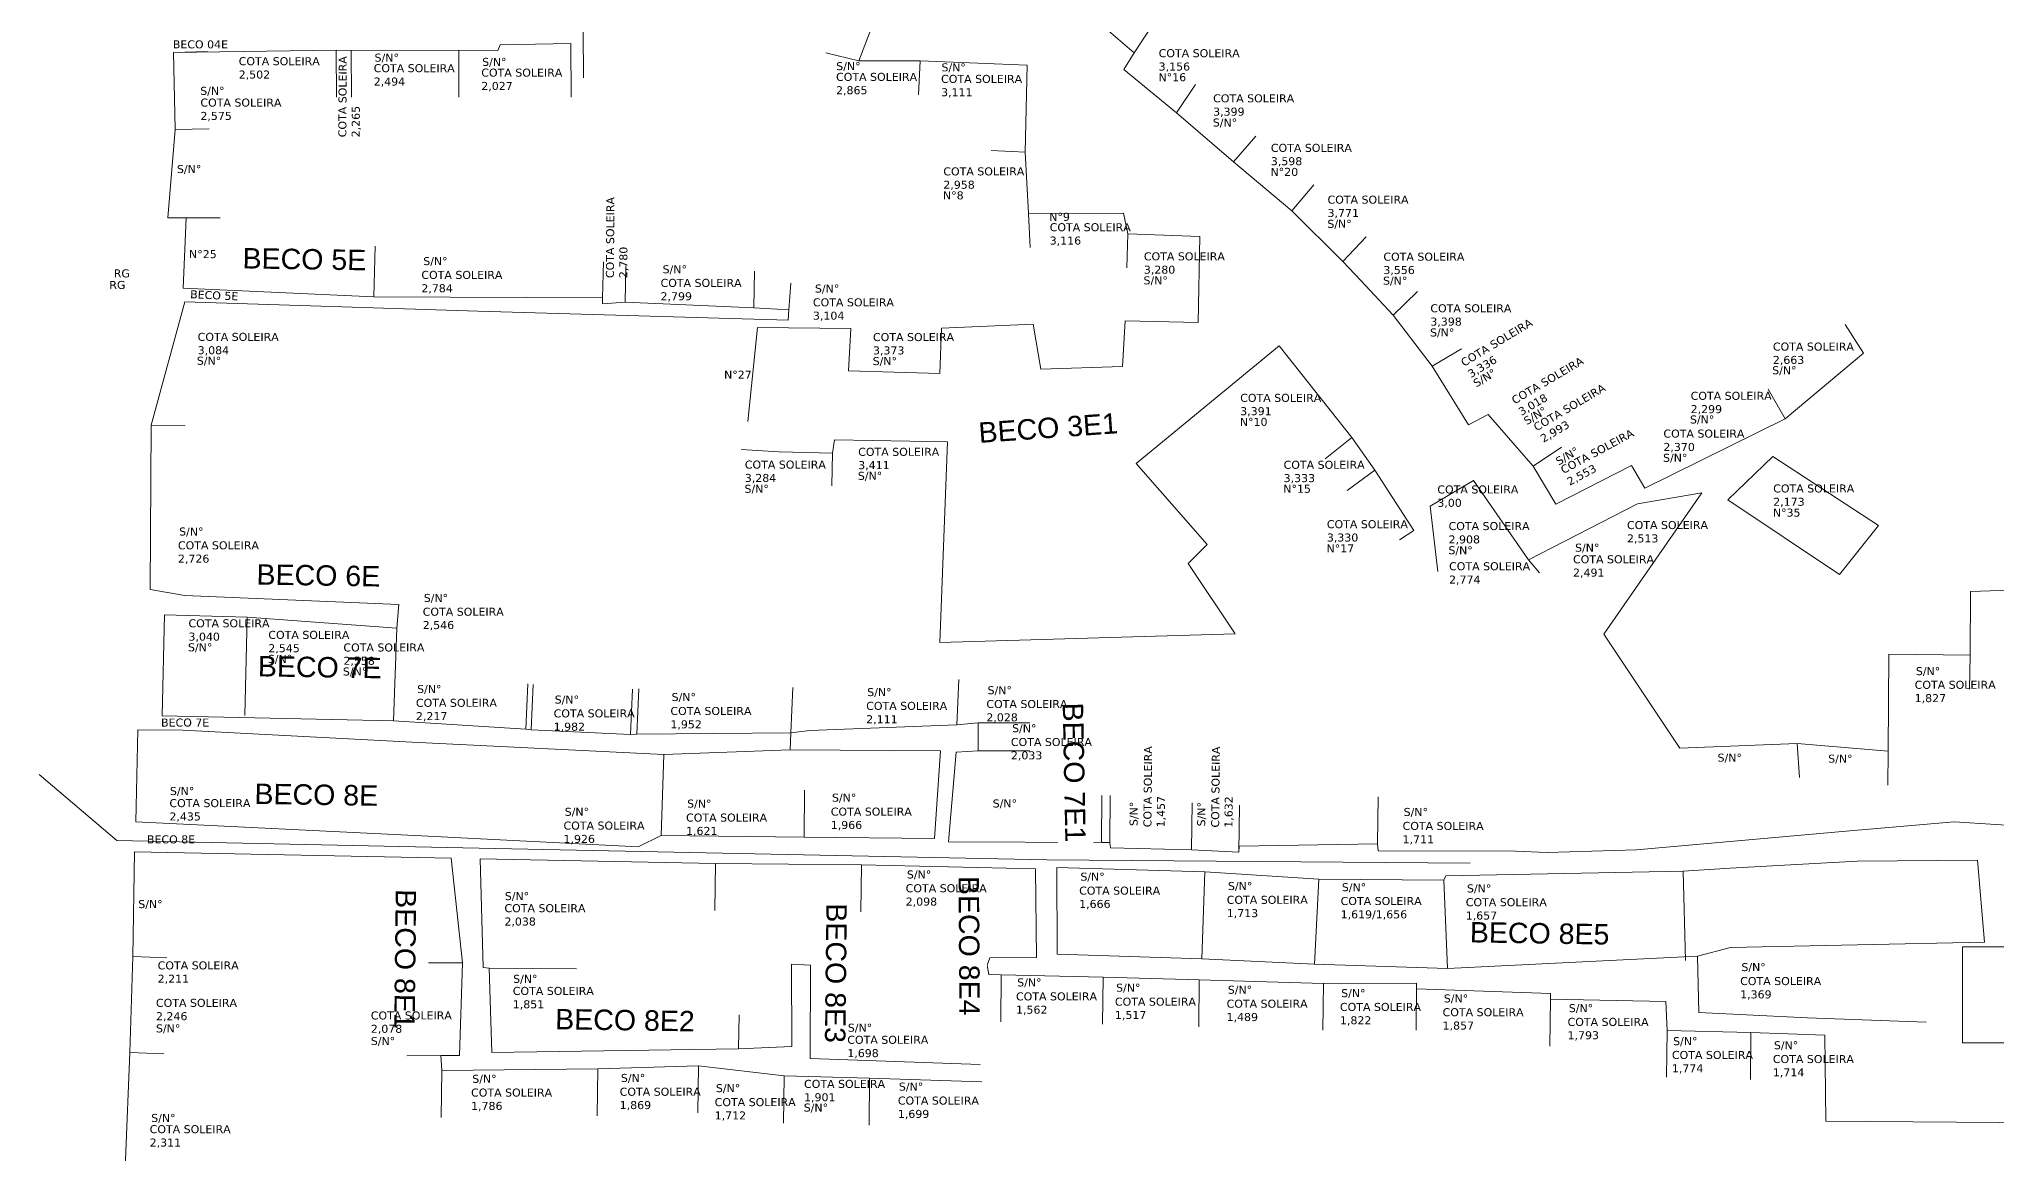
# Model space of a CAD drawing. Header units: metres. Extents: x 359101 to 360669, y 7352318 to 7353133.
# Drawn here: x 359275 to 359390, y 7352612.4 to 7352677.9 of the extents above; entities that cross this region are included whole.
import ezdxf
from ezdxf.enums import TextEntityAlignment as Align

# ---------------------------------------------------------------- set-up
doc = ezdxf.new("R2010")
doc.units = ezdxf.units.M
doc.header["$LTSCALE"] = 2.5
doc.set_wipeout_variables(frame=1)
doc.layers.add('AVT-C3-PRF-TUBULAÇÃO 3D -TUBOS', color=4, linetype='Continuous', lineweight=20)
doc.layers.add('AVT-LT-CAD-ETIQUETA NOME DE RUA', color=4, linetype='Continuous', lineweight=0)
doc.layers.add('AVT-LT-CAD-ETIQUETA NUMERO DE CASA', color=7, linetype='Continuous', lineweight=0, true_color=0x858585)
doc.layers.add('AVT-LT-URB-DIVISA TERRENO OU AL PREDIAL', color=7, linetype='Continuous', lineweight=13, true_color=0x5c5c5c)
doc.styles.add('CARIMBO', font='arial.ttf', dxfattribs={"height": 2})
doc.styles.get("Standard").update_dxf_attribs({"font": 'arial.ttf'})

msp = doc.modelspace()

# ---------------------------------------------------------------- linework, layer by layer
at = {"layer": 'AVT-LT-URB-DIVISA TERRENO OU AL PREDIAL', "ltscale": 3, "flags": 128}
for points, elevation in [([(359325.23, 7352682.07), (359323.15, 7352676.63), (359326.76, 7352676.64), (359333.05, 7352676.38), (359332.93, 7352671.28), (359333.12, 7352667.67), (359338.7, 7352667.7), (359338.95, 7352666.48), (359343.19, 7352666.32), (359343.09, 7352661.26), (359338.81, 7352661.36), (359338.65, 7352658.68), (359333.84, 7352658.52), (359333.39, 7352661.17), (359328.02, 7352660.93), (359327.91, 7352658.28), (359322.55, 7352658.43), (359322.68, 7352660.92), (359317.21, 7352660.97)], 2.3), ([(359336.72, 7352679.34), (359339.34, 7352677.1), (359338.72, 7352676.13), (359341.82, 7352673.59), (359345.17, 7352670.71), (359348.6, 7352667.82), (359351.58, 7352664.86), (359352.65, 7352663.73), (359354.54, 7352661.7), (359356.83, 7352658.7), (359358.98, 7352655.26), (359360.13, 7352655.86), (359362.77, 7352652.83), (359364.1, 7352650.61), (359368.54, 7352652.88), (359369.32, 7352651.54), (359377.58, 7352655.62), (359382.17, 7352659.47)], 2.3), ([(359339.34, 7352677.1), (359340.42, 7352678.78)], 2.3), ([(359306.24, 7352677.66), (359302.09, 7352677.58), (359301.96, 7352677.24), (359299.66, 7352677.26), (359293.34, 7352677.24), (359292.46, 7352677.26), (359282.89, 7352677.13), (359283, 7352672.6)], 2.36), ([(359306.24, 7352677.66), (359306.25, 7352674.5)], 2.36), ([(359292.46, 7352677.26), (359292.47, 7352674.5)], 2.26), ([(359293.34, 7352677.24), (359293.35, 7352674.5)], 2.26), ([(359299.66, 7352677.26), (359299.67, 7352674.5)], 2.25), ([(359323.15, 7352676.63), (359321.21, 7352677.11)], 2.3), ([(359326.76, 7352676.64), (359326.66, 7352674.64)], 2.3), ([(359341.82, 7352673.59), (359342.94, 7352675.25)], 2.3), ([(359345.17, 7352670.71), (359346.48, 7352672.22)], 2.3), ([(359332.93, 7352671.28), (359330.94, 7352671.38)], 2.3), ([(359348.6, 7352667.82), (359349.89, 7352669.36)], 2.3), ([(359333.12, 7352667.67), (359333.22, 7352665.67)], 2.3), ([(359338.95, 7352666.48), (359338.91, 7352664.48)], 2.3), ([(359351.58, 7352664.86), (359352.96, 7352666.31)], 2.3), ([(359308.1, 7352662.71), (359308.15, 7352664.84)], 2.44), ([(359309.43, 7352662.47), (359309.47, 7352664.6)], 2.44), ([(359283.46, 7352663.29), (359294.67, 7352662.77), (359308.1, 7352662.71), (359308.1, 7352662.37), (359309.43, 7352662.47), (359316.99, 7352662.14), (359319.05, 7352662.01), (359319, 7352661.4), (359300.77, 7352661.93), (359283.56, 7352662.49)], 2.44), ([(359354.54, 7352661.7), (359355.97, 7352663.09)], 2.3), ([(359317.21, 7352660.97), (359316.63, 7352655.46)], 2.3), ([(359382.17, 7352659.47), (359381.1, 7352661.16)], 2.3), ([(359345.26, 7352642.98), (359342.51, 7352647.12), (359343.62, 7352648.23), (359339.45, 7352652.99), (359347.84, 7352659.9), (359352.12, 7352654.51), (359353.46, 7352652.59), (359355.76, 7352649.05)], 3.27), ([(359356.83, 7352658.7), (359358.55, 7352659.72)], 2.3), ([(359377.58, 7352655.62), (359376.58, 7352657.35)], 2.16), ([(359352.12, 7352654.51), (359350.55, 7352653.27)], 3.27), ([(359316.25, 7352653.81), (359318.47, 7352653.67), (359321.62, 7352653.59), (359321.73, 7352654.38), (359328.37, 7352654.27), (359327.91, 7352642.47), (359345.26, 7352642.98)], 2.3), ([(359321.62, 7352653.59), (359321.57, 7352651.67)], 2.3), ([(359362.77, 7352652.83), (359364.43, 7352653.95)], 2.3), ([(359383.05, 7352649.35), (359380.76, 7352646.47), (359374.21, 7352650.86), (359376.85, 7352653.4), (359383.05, 7352649.35)], 1.88), ([(359353.46, 7352652.59), (359351.84, 7352651.41)], 3.27), ([(359372.67, 7352651.27), (359368.89, 7352650.62), (359362.5, 7352647.33), (359359.26, 7352652), (359356.71, 7352650.49)], 1.95), ([(359372.67, 7352651.27), (359366.93, 7352642.96)], 1.95), ([(359356.71, 7352650.49), (359357.16, 7352646.64)], 1.95), ([(359355.76, 7352649.05), (359354.92, 7352648.5)], 3.27), ([(359362.5, 7352647.33), (359363.15, 7352646.57)], 1.95), ([(359296.02, 7352643.32), (359296.13, 7352644.7), (359283.56, 7352645.24), (359281.53, 7352645.59)], 2.47), ([(359361.73, 7352630.22), (359363.59, 7352630.14), (359368.84, 7352630.3), (359381.38, 7352631.41), (359387.5, 7352631.95), (359392.4, 7352631.64), (359398.88, 7352630.6), (359400.01, 7352636.13), (359401.24, 7352644.12), (359399.77, 7352645.08), (359392.52, 7352645.62)], 1.53), ([(359366.93, 7352642.96), (359371.39, 7352636.27), (359378.27, 7352636.54), (359383.62, 7352636.09), (359383.66, 7352641.8), (359388.44, 7352641.73), (359388.45, 7352645.47), (359392.52, 7352645.61)], 2.32), ([(359282.37, 7352644.1), (359287.22, 7352643.97), (359296.02, 7352643.32)], 2.72), ([(359287.22, 7352643.97), (359287.08, 7352638.19)], 2.6), ([(359296.02, 7352643.32), (359295.83, 7352637.88)], 2.47), ([(359388.44, 7352641.73), (359388.41, 7352639.73)], 1.58), ([(359303.6, 7352637.38), (359303.72, 7352640.05)], 2.08), ([(359303.91, 7352637.35), (359304.03, 7352640.02)], 2.1), ([(359309.75, 7352637.08), (359309.86, 7352639.74)], 2), ([(359310.12, 7352637.1), (359310.24, 7352639.76)], 1.94), ([(359319.17, 7352637.18), (359319.29, 7352639.84)], 2.11), ([(359328.92, 7352637.65), (359329.03, 7352640.31)], 2.05), ([(359282.23, 7352638.18), (359295.83, 7352637.88), (359303.6, 7352637.38), (359303.91, 7352637.35), (359309.75, 7352637.08), (359310.12, 7352637.1), (359319.17, 7352637.18), (359319.13, 7352636.17), (359311.71, 7352635.9), (359296.91, 7352636.63), (359283.45, 7352637.32), (359280.81, 7352637.35)], 2.37), ([(359378.27, 7352636.54), (359378.41, 7352634.55)], 1.51), ([(359383.62, 7352636.09), (359383.61, 7352634.09)], 1.49)]:
    msp.add_lwpolyline(points, dxfattribs=dict(at, elevation=elevation))
at = {"layer": 'AVT-LT-URB-DIVISA TERRENO OU AL PREDIAL', "flags": 128}
for points, elevation in [([(359306.95, 7352681.15), (359306.98, 7352675.64)], 1.94), ([(359282.89, 7352677.13), (359283, 7352672.6), (359282.57, 7352667.41), (359283.64, 7352667.42), (359283.46, 7352663.29)], 2.26), ([(359282.89, 7352677.13), (359284.89, 7352677.18)], 2.26), ([(359283, 7352672.6), (359285, 7352672.65)], 2.26), ([(359283.64, 7352667.42), (359285.64, 7352667.42)], 2.26), ([(359294.67, 7352662.77), (359294.74, 7352665.75)], 2.44), ([(359316.99, 7352662.14), (359317.03, 7352664.28)], 2.44), ([(359319.05, 7352662.01), (359319.17, 7352663.57)], 2.44), ([(359281.53, 7352645.59), (359281.59, 7352655.24), (359283.56, 7352662.49)], 2.6), ([(359281.59, 7352655.24), (359283.59, 7352655.22)], 2.6), ([(359282.23, 7352638.18), (359282.37, 7352644.1)], 2.78), ([(359280.69, 7352631.94), (359280.81, 7352637.35)], 2.19), ([(359319.17, 7352637.18), (359320.28, 7352637.3), (359328.92, 7352637.65), (359330.17, 7352637.75), (359330.17, 7352636.12), (359328.88, 7352636.03), (359328.42, 7352630.77), (359337.41, 7352630.74)], 2.11), ([(359330.17, 7352637.75), (359333.21, 7352637.76)], 2.04), ([(359297.47, 7352631.13), (359310.2, 7352630.47), (359311.54, 7352631.14), (359319.94, 7352631.05), (359327.61, 7352630.97), (359327.95, 7352636.11), (359319.13, 7352636.17)], 2.17), ([(359330.17, 7352636.12), (359333.21, 7352636.12)], 2.07), ([(359311.54, 7352631.14), (359311.71, 7352635.9)], 2.17), ([(359319.94, 7352631.05), (359319.96, 7352633.81)], 1.68), ([(359337.41, 7352630.74), (359337.44, 7352633.5)], 1.53), ([(359337.9, 7352630.74), (359337.93, 7352633.49)], 1.53), ([(359342.7, 7352630.3), (359342.73, 7352633.06)], 1.44), ([(359345.48, 7352630.17), (359345.51, 7352632.92)], 1.43), ([(359353.63, 7352630.65), (359353.66, 7352633.41)], 1.53), ([(359280.69, 7352631.94), (359297.47, 7352631.13)], 2.17), ([(359337.41, 7352630.74), (359337.9, 7352630.74), (359337.94, 7352630.42), (359342.7, 7352630.3), (359345.48, 7352630.17), (359345.49, 7352630.52), (359353.63, 7352630.65), (359353.66, 7352630.24), (359361.73, 7352630.22)], 1.53), ([(359279.5, 7352606.06), (359280.08, 7352612.1), (359280.33, 7352618.4), (359280.51, 7352624.03), (359280.61, 7352630.19)], 2.06), ([(359280.61, 7352630.19), (359299.21, 7352629.81)], 2.21), ([(359299.87, 7352623.67), (359299.21, 7352629.81)], 1.81), ([(359300.92, 7352629.77), (359314.73, 7352629.49), (359323.31, 7352629.42), (359333.54, 7352629.19), (359333.54, 7352629.19)], 2.21), ([(359316.09, 7352618.62), (359301.59, 7352618.39), (359301.44, 7352623.36), (359301.09, 7352623.39), (359300.92, 7352629.77)], 1.66), ([(359314.7, 7352626.73), (359314.73, 7352629.49)], 1.59), ([(359323.28, 7352626.66), (359323.31, 7352629.42)], 1.57), ([(359333.54, 7352629.19), (359333.59, 7352623.97), (359330.86, 7352623.96), (359330.7, 7352623.52), (359330.79, 7352622.97), (359331.52, 7352622.96), (359337.51, 7352622.83), (359343.15, 7352622.67), (359350.45, 7352622.46), (359355.92, 7352622.47), (359355.92, 7352622.13), (359363.79, 7352621.86), (359363.78, 7352621.53), (359370.56, 7352621.39), (359370.64, 7352619.7), (359375.56, 7352619.57), (359379.91, 7352619.41), (359379.97, 7352614.37), (359392.75, 7352614.27), (359398.91, 7352614.2), (359407.81, 7352611.81)], 1.53), ([(359334.78, 7352629.27), (359343.48, 7352629), (359350.17, 7352628.58), (359357.52, 7352628.52), (359357.63, 7352628.78), (359371.58, 7352629.04)], 2.21), ([(359343.31, 7352623.89), (359343.48, 7352629)], 1.42), ([(359349.92, 7352623.58), (359350.17, 7352628.58)], 1.47), ([(359357.74, 7352623.33), (359357.52, 7352628.52)], 1.48), ([(359280.51, 7352624.03), (359282.51, 7352623.96)], 2.06), ([(359299.87, 7352623.67), (359297.87, 7352623.66)], 1.81), ([(359299.87, 7352623.67), (359299.7, 7352618.22), (359298.61, 7352618.22), (359298.66, 7352617.35), (359307.83, 7352617.44), (359313.74, 7352617.62), (359318.78, 7352617.02), (359323.79, 7352616.9), (359330.38, 7352616.67)], 1.81), ([(359319.21, 7352623.58), (359319.22, 7352618.76), (359316.09, 7352618.62)], 1.67), ([(359320.31, 7352623.52), (359319.21, 7352623.58)], 1.61), ([(359320.31, 7352623.52), (359320.29, 7352618.04), (359330.28, 7352617.7)], 1.61), ([(359301.44, 7352623.36), (359306.57, 7352623.31)], 1.66), ([(359331.49, 7352620.2), (359331.52, 7352622.96)], 1.53), ([(359337.48, 7352620.07), (359337.51, 7352622.83)], 1.39), ([(359343.12, 7352619.91), (359343.15, 7352622.67)], 1.41), ([(359350.42, 7352619.71), (359350.45, 7352622.46)], 1.48), ([(359355.9, 7352619.72), (359355.92, 7352622.47)], 1.38), ([(359363.75, 7352618.77), (359363.78, 7352621.53)], 1.53), ([(359316.09, 7352618.62), (359316.13, 7352620.62)], 1.66), ([(359370.61, 7352616.95), (359370.64, 7352619.7)], 1.53), ([(359375.53, 7352616.81), (359375.56, 7352619.57)], 1.53), ([(359280.33, 7352618.4), (359282.33, 7352618.32)], 2.06), ([(359298.61, 7352618.22), (359296.61, 7352618.21)], 1.81), ([(359298.63, 7352614.59), (359298.66, 7352617.35)], 1.71), ([(359307.79, 7352614.68), (359307.82, 7352617.43)], 1.6), ([(359313.7, 7352614.86), (359313.73, 7352617.61)], 1.5), ([(359318.74, 7352614.25), (359318.77, 7352617.01)], 1.5), ([(359323.76, 7352614.14), (359323.79, 7352616.9)], 1.69)]:
    msp.add_lwpolyline(points, dxfattribs=dict(at, elevation=elevation))
msp.add_lwpolyline([(359385.85, 7352620.18), (359378.88, 7352620.43), (359372.51, 7352620.75), (359372.42, 7352624.06), (359357.74, 7352623.33), (359349.92, 7352623.58), (359343.31, 7352623.89), (359334.8, 7352624.18), (359334.78, 7352629.27)], dxfattribs=at)
at = {"layer": 'AVT-LT-URB-DIVISA TERRENO OU AL PREDIAL', "ltscale": 3, "flags": 128}
msp.add_lwpolyline([(359372.42, 7352624.06), (359374.37, 7352624.56), (359389.28, 7352624.88), (359388.87, 7352629.69), (359381.81, 7352629.64), (359374.34, 7352629.22), (359371.58, 7352629.04), (359371.72, 7352623.8)], dxfattribs=at)
at = {"layer": 'AVT-LT-URB-DIVISA TERRENO OU AL PREDIAL', "ltscale": 3}
msp.add_lwpolyline([(359387.99, 7352624.6), (359396.61, 7352624.6), (359396.61, 7352618.97), (359387.99, 7352618.97)], close=True, dxfattribs=at)

# ---------------------------------------------------------------- texts
at = {"layer": 'AVT-LT-CAD-ETIQUETA NOME DE RUA', "linetype": 'Continuous', "ltscale": 4, "style": 'CARIMBO'}
msp.add_text('BECO 7E', height=1.2, rotation=359.0886, dxfattribs=at).set_placement((359291.49, 7352641.03), align=Align.MIDDLE_CENTER)
at = {"layer": 'AVT-LT-CAD-ETIQUETA NUMERO DE CASA', "char_height": 0.47, "attachment_point": 1}
for s, width, heights, insert in [('{\\fVerdana|b0|i0|c0|p34;BECO 04E}', 3.7834, [0.54], (359282.86, 7352677.84, -990.67)), ('{\\fVerdana|b0|i0|c0|p34;COTA SOLEIRA\\P2,502}', 5.0084, [1.44], (359286.73, 7352676.85, -989.25)), ('{\\fVerdana|b0|i0|c0|p34;COTA SOLEIRA\\P2,494}', 5.0084, [1.44], (359294.66, 7352676.44, -986.98)), ('{\\fVerdana|b0|i0|c0|p34;S/N°}', 0.47, [0.574], (359294.71, 7352677.06, 411.79)), ('{\\fVerdana|b0|i0|c0|p34;S/N°}', 0.47, [0.574], (359301.03, 7352676.81, 414.04)), ('{\\fVerdana|b0|i0|c0|p34;S/N°}', 0.47, [0.574], (359321.83, 7352676.56, 416.25)), ('{\\fVerdana|b0|i0|c0|p34;S/N°}', 0.47, [0.574], (359328.01, 7352676.49, 416.25)), ('{\\fVerdana|b0|i0|c0|p34;COTA SOLEIRA\\P3,156}', 5.0084, [1.44], (359340.77, 7352677.32, -978.73)), ('{\\fVerdana|b0|i0|c0|p34;COTA SOLEIRA\\P2,027}', 5.0084, [1.44], (359300.98, 7352676.18, -984.74)), ('{\\fVerdana|b0|i0|c0|p34;COTA SOLEIRA\\P2,865}', 5.0084, [1.44], (359321.82, 7352675.93, -981.03)), ('{\\fVerdana|b0|i0|c0|p34;COTA SOLEIRA\\P3,111}', 5.0084, [1.44], (359327.99, 7352675.81, -981.03)), ('{\\fVerdana|b0|i0|c0|p34;N°16}', 0.47, [0.574], (359340.76, 7352675.91, 418.55)), ('{\\fVerdana|b0|i0|c0|p34;S/N°}', 0.47, [0.574], (359284.47, 7352675.11, 411.79)), ('{\\fVerdana|b0|i0|c0|p34;COTA SOLEIRA\\P2,575}', 5.0084, [1.44], (359284.48, 7352674.42, -989.25)), ('{\\fVerdana|b0|i0|c0|p34;COTA SOLEIRA\\P3,399}', 5.0084, [1.44], (359343.97, 7352674.67, -978.73)), ('{\\fVerdana|b0|i0|c0|p34;S/N°}', 0.47, [0.574], (359343.95, 7352673.25, 418.55)), ('{\\fVerdana|b0|i0|c0|p34;COTA SOLEIRA\\P3,598}', 5.0084, [1.44], (359347.36, 7352671.76, -978.73)), ('{\\fVerdana|b0|i0|c0|p34;S/N°}', 0.47, [0.574], (359283.1, 7352670.52, 411.79)), ('{\\fVerdana|b0|i0|c0|p34;COTA SOLEIRA\\P2,958}', 5.0084, [1.44], (359328.12, 7352670.38, -981.03)), ('{\\fVerdana|b0|i0|c0|p34;N°20}', 0.47, [0.574], (359347.34, 7352670.35, 418.55)), ('{\\fVerdana|b0|i0|c0|p34;N°8}', 0.47, [0.574], (359328.1, 7352668.97, 416.25)), ('{\\fVerdana|b0|i0|c0|p34;COTA SOLEIRA\\P3,771}', 5.0084, [1.44], (359350.69, 7352668.72, -977.26)), ('{\\fVerdana|b0|i0|c0|p34;N°9}', 0.47, [0.574], (359334.34, 7352667.71, 416.25)), ('{\\fVerdana|b0|i0|c0|p34;COTA SOLEIRA\\P3,116}', 5.0084, [1.44], (359334.37, 7352667.1, -981.03)), ('{\\fVerdana|b0|i0|c0|p34;S/N°}', 0.47, [0.574], (359350.68, 7352667.3, 420.03)), ('{\\fVerdana|b0|i0|c0|p34;N°25}', 0.47, [0.574], (359283.81, 7352665.52, 411.79)), ('{\\fVerdana|b0|i0|c0|p34;S/N°}', 0.47, [0.574], (359297.57, 7352665.11, 409.36)), ('{\\fVerdana|b0|i0|c0|p34;COTA SOLEIRA\\P3,280}', 5.0084, [1.44], (359339.9, 7352665.39, -981.03)), ('{\\fVerdana|b0|i0|c0|p34;COTA SOLEIRA\\P3,556}', 5.0084, [1.44], (359353.97, 7352665.37, -977.47)), ('{\\fVerdana|b0|i0|c0|p34;RG}', 0.47, [0.574], (359279.13, 7352663.71, 409.36)), ('{\\fVerdana|b0|i0|c0|p34;RG}', 0.47, [0.574], (359279.39, 7352664.39, 409.28)), ('{\\fVerdana|b0|i0|c0|p34;COTA SOLEIRA\\P2,784}', 5.0084, [1.44], (359297.46, 7352664.3, -992.87)), ('{\\fVerdana|b0|i0|c0|p34;COTA SOLEIRA\\P2,799}', 5.0084, [1.44], (359311.51, 7352663.83, -992.87)), ('{\\fVerdana|b0|i0|c0|p34;S/N°}', 0.47, [0.574], (359311.63, 7352664.63, 409.36)), ('{\\fVerdana|b0|i0|c0|p34;S/N°}', 0.47, [0.574], (359339.88, 7352663.98, 416.25)), ('{\\fVerdana|b0|i0|c0|p34;S/N°}', 0.47, [0.574], (359353.95, 7352663.96, 419.81)), ('{\\fVerdana|b0|i0|c0|p34;COTA SOLEIRA\\P3,104}', 5.0084, [1.44], (359320.46, 7352662.69, -989.56)), ('{\\fVerdana|b0|i0|c0|p34;S/N°}', 0.47, [0.574], (359320.58, 7352663.5, 412.67)), ('{\\fVerdana|b0|i0|c0|p34;COTA SOLEIRA\\P3,398}', 5.0084, [1.44], (359356.73, 7352662.34, -978.73)), ('{\\fVerdana|b0|i0|c0|p34;COTA SOLEIRA\\P3,084}', 5.0084, [1.44], (359284.32, 7352660.66, -989.79)), ('{\\fVerdana|b0|i0|c0|p34;COTA SOLEIRA\\P3,373}', 5.0084, [1.44], (359323.99, 7352660.65, -978.73)), ('{\\fVerdana|b0|i0|c0|p34;S/N°}', 0.47, [0.574], (359356.71, 7352660.92, 418.55)), ('{\\fVerdana|b0|i0|c0|p34;S/N°}', 0.47, [0.574], (359284.27, 7352659.26, 411.79)), ('{\\fVerdana|b0|i0|c0|p34;S/N°}', 0.47, [0.574], (359323.97, 7352659.24, 418.55)), ('{\\fVerdana|b0|i0|c0|p34;COTA SOLEIRA\\P2,663}', 5.0084, [1.44], (359376.85, 7352660.09, -983.19)), ('{\\fVerdana|b0|i0|c0|p34;N°27}', 0.47, [0.574], (359315.24, 7352658.44, 416.25)), ('{\\fVerdana|b0|i0|c0|p34;S/N°}', 0.47, [0.574], (359376.81, 7352658.7, 414.1)), ('{\\fVerdana|b0|i0|c0|p34;COTA SOLEIRA\\P3,391}', 5.0084, [1.44], (359345.56, 7352657.08, -981.03)), ('{\\fVerdana|b0|i0|c0|p34;COTA SOLEIRA\\P2,299}', 5.0084, [1.44], (359372.02, 7352657.2, -981.03)), ('{\\fVerdana|b0|i0|c0|p34;N°10}', 0.47, [0.574], (359345.54, 7352655.67, 416.25)), ('{\\fVerdana|b0|i0|c0|p34;S/N°}', 0.47, [0.574], (359371.98, 7352655.81, 416.25)), ('{\\fVerdana|b0|i0|c0|p34;COTA SOLEIRA\\P2,370}', 5.0084, [1.44], (359370.42, 7352654.98, -981.03)), ('{\\fVerdana|b0|i0|c0|p34;COTA SOLEIRA\\P3,411}', 5.0084, [1.44], (359323.12, 7352653.91, -981.03)), ('{\\fVerdana|b0|i0|c0|p34;S/N°}', 0.47, [0.574], (359370.4, 7352653.56, 416.25)), ('{\\fVerdana|b0|i0|c0|p34;COTA SOLEIRA\\P3,284}', 5.0084, [1.44], (359316.46, 7352653.16, -981.03)), ('{\\fVerdana|b0|i0|c0|p34;S/N°}', 0.47, [0.574], (359323.1, 7352652.5, 416.25)), ('{\\fVerdana|b0|i0|c0|p34;COTA SOLEIRA\\P3,333}', 5.0084, [1.44], (359348.11, 7352653.15, -981.03)), ('{\\fVerdana|b0|i0|c0|p34;S/N°}', 0.47, [0.574], (359316.44, 7352651.74, 416.25)), ('{\\fVerdana|b0|i0|c0|p34;N°15}', 0.47, [0.574], (359348.09, 7352651.74, 416.25)), ('{\\fVerdana|b0|i0|c0|p34;COTA SOLEIRA\\P3,00}', 5.0084, [1.44], (359357.14, 7352651.7, -981.03)), ('{\\fVerdana|b0|i0|c0|p34;COTA SOLEIRA\\P2,173}', 5.0084, [1.44], (359376.87, 7352651.76, -979.15)), ('{\\fVerdana|b0|i0|c0|p34;N°35}', 0.47, [0.574], (359376.85, 7352650.34, 418.14)), ('{\\fVerdana|b0|i0|c0|p34;S/N°}', 0.47, [0.574], (359283.23, 7352649.23, 411.79)), ('{\\fVerdana|b0|i0|c0|p34;COTA SOLEIRA\\P3,330}', 5.0084, [1.44], (359350.65, 7352649.66, -981.03)), ('{\\fVerdana|b0|i0|c0|p34;COTA SOLEIRA\\P2,908}', 5.0084, [1.44], (359357.8, 7352649.55, -981.03)), ('{\\fVerdana|b0|i0|c0|p34;COTA SOLEIRA\\P2,513}', 5.0084, [1.44], (359368.28, 7352649.61, -979.08)), ('{\\fVerdana|b0|i0|c0|p34;N°17}', 0.47, [0.574], (359350.63, 7352648.24, 416.25)), ('{\\fVerdana|b0|i0|c0|p34;S/N°}', 0.47, [0.574], (359357.79, 7352648.13, 416.25)), ('{\\fVerdana|b0|i0|c0|p34;COTA SOLEIRA\\P2,491}', 5.0084, [1.44], (359365.11, 7352647.6, -979.08)), ('{\\fVerdana|b0|i0|c0|p34;S/N°}', 0.47, [0.574], (359365.23, 7352648.28, -560.87)), ('{\\fVerdana|b0|i0|c0|p34;COTA SOLEIRA\\P2,774}', 5.0084, [1.44], (359357.83, 7352647.19, -990.1)), ('{\\fVerdana|b0|i0|c0|p34;S/N°}', 0.47, [0.574], (359297.6, 7352645.33, 414.26)), ('{\\fVerdana|b0|i0|c0|p34;COTA SOLEIRA\\P2,546}', 5.0084, [1.44], (359297.54, 7352644.52, -987.32)), ('{\\fVerdana|b0|i0|c0|p34;COTA SOLEIRA\\P3,040}', 5.0084, [1.44], (359283.78, 7352643.84, -992.87)), ('{\\fVerdana|b0|i0|c0|p34;COTA SOLEIRA\\P2,545}', 5.0084, [1.44], (359288.47, 7352643.16, -990.27)), ('{\\fVerdana|b0|i0|c0|p34;S/N°}', 0.47, [0.574], (359283.75, 7352642.43, 411.79)), ('{\\fVerdana|b0|i0|c0|p34;COTA SOLEIRA\\P2,558}', 5.0084, [1.44], (359292.88, 7352642.42, -992.87)), ('{\\fVerdana|b0|i0|c0|p34;S/N°}', 0.47, [0.574], (359288.44, 7352641.75, 414.39)), ('{\\fVerdana|b0|i0|c0|p34;S/N°}', 0.47, [0.574], (359292.85, 7352641.01, 411.79)), ('{\\fVerdana|b0|i0|c0|p34;S/N°}', 0.47, [0.574], (359385.25, 7352641.03, 418.58)), ('{\\fVerdana|b0|i0|c0|p34;S/N°}', 0.47, [0.574], (359297.21, 7352639.98, 416.73)), ('{\\fVerdana|b0|i0|c0|p34;S/N°}', 0.47, [0.574], (359312.16, 7352639.51, 416.73)), ('{\\fVerdana|b0|i0|c0|p34;S/N°}', 0.47, [0.574], (359323.65, 7352639.8, 416.73)), ('{\\fVerdana|b0|i0|c0|p34;S/N°}', 0.47, [0.574], (359330.72, 7352639.91, 418.76)), ('{\\fVerdana|b0|i0|c0|p34;COTA SOLEIRA\\P1,827}', 5.0084, [1.44], (359385.18, 7352640.23, -978.71)), ('{\\fVerdana|b0|i0|c0|p34;COTA SOLEIRA\\P2,217}', 5.0084, [1.44], (359297.14, 7352639.17, -984.84)), ('{\\fVerdana|b0|i0|c0|p34;COTA SOLEIRA\\P1,982}', 5.0084, [1.44], (359305.23, 7352638.55, -982.74)), ('{\\fVerdana|b0|i0|c0|p34;S/N°}', 0.47, [0.574], (359305.29, 7352639.36, 418.83)), ('{\\fVerdana|b0|i0|c0|p34;COTA SOLEIRA\\P1,952}', 5.0084, [1.44], (359312.09, 7352638.69, -984.84)), ('{\\fVerdana|b0|i0|c0|p34;COTA SOLEIRA\\P2,111}', 5.0084, [1.44], (359323.59, 7352638.99, -984.84)), ('{\\fVerdana|b0|i0|c0|p34;BECO 7E}', 4.2729, [0.574], (359282.17, 7352638.01, 411.79)), ('{\\fVerdana|b0|i0|c0|p34;S/N°}', 0.47, [0.574], (359332.16, 7352637.68, 416.73)), ('{\\fVerdana|b0|i0|c0|p34;S/N°}', 0.47, [0.574], (359373.6, 7352635.95, 418.58)), ('{\\fVerdana|b0|i0|c0|p34;S/N°}', 0.47, [0.574], (359380.1, 7352635.89, 418.58)), ('{\\fVerdana|b0|i0|c0|p34;S/N°}', 0.47, [0.574], (359282.69, 7352633.99, 411.79)), ('{\\fVerdana|b0|i0|c0|p34;S/N°}', 0.47, [0.574], (359305.88, 7352632.77, 420.5)), ('{\\fVerdana|b0|i0|c0|p34;S/N°}', 0.47, [0.574], (359313.07, 7352633.25, 419.96)), ('{\\fVerdana|b0|i0|c0|p34;COTA SOLEIRA\\P1,966}', 5.0084, [1.44], (359321.51, 7352632.78, -983.25)), ('{\\fVerdana|b0|i0|c0|p34;S/N°}', 0.47, [0.574], (359321.58, 7352633.6, 418.33)), ('{\\fVerdana|b0|i0|c0|p34;S/N°}', 0.47, [0.574], (359331.02, 7352633.26, 420.5)), ('{\\fVerdana|b0|i0|c0|p34;S/N°}', 0.47, [0.574], (359355.16, 7352632.76, 418.27)), ('{\\fVerdana|b0|i0|c0|p34;COTA SOLEIRA\\P1,926}', 5.0084, [1.44], (359305.81, 7352631.96, -981.07)), ('{\\fVerdana|b0|i0|c0|p34;COTA SOLEIRA\\P1,621}', 5.0084, [1.44], (359313.01, 7352632.43, -981.62)), ('{\\fVerdana|b0|i0|c0|p34;COTA SOLEIRA\\P1,711}', 5.0084, [1.44], (359355.1, 7352631.94, -983.31)), ('{\\fVerdana|b0|i0|c0|p34;BECO 8E}', 6.4505, [0.574], (359281.34, 7352631.15, 411.79)), ('{\\fVerdana|b0|i0|c0|p34;S/N°}', 0.47, [0.574], (359325.98, 7352629.09, 420.5)), ('{\\fVerdana|b0|i0|c0|p34;COTA SOLEIRA\\P1,666}', 5.0084, [1.44], (359336.1, 7352628.14, -981.07)), ('{\\fVerdana|b0|i0|c0|p34;S/N°}', 0.47, [0.574], (359336.17, 7352628.96, 420.5)), ('{\\fVerdana|b0|i0|c0|p34;S/N°}', 0.47, [0.574], (359344.84, 7352628.41, 418.15)), ('{\\fVerdana|b0|i0|c0|p34;S/N°}', 0.47, [0.574], (359351.53, 7352628.34, 418.2)), ('{\\fVerdana|b0|i0|c0|p34;S/N°}', 0.47, [0.574], (359358.88, 7352628.27, 418.21)), ('{\\fVerdana|b0|i0|c0|p34;S/N°}', 0.47, [0.574], (359280.83, 7352627.35, 411.79)), ('{\\fVerdana|b0|i0|c0|p34;COTA SOLEIRA\\P2,038}', 5.0084, [1.44], (359302.34, 7352627.11, -991.22)), ('{\\fVerdana|b0|i0|c0|p34;S/N°}', 0.47, [0.574], (359302.36, 7352627.82, 413.44)), ('{\\fVerdana|b0|i0|c0|p34;COTA SOLEIRA\\P1,713}', 5.0084, [1.44], (359344.77, 7352627.6, -983.42)), ('{\\fVerdana|b0|i0|c0|p34;COTA SOLEIRA\\P1,619/1,656}', 5.0084, [1.44], (359351.46, 7352627.53, -983.37)), ('{\\fVerdana|b0|i0|c0|p34;COTA SOLEIRA\\P2,211}', 5.0084, [1.44], (359281.97, 7352623.75, -992.87)), ('{\\fVerdana|b0|i0|c0|p34;S/N°}', 0.47, [0.574], (359375, 7352623.65, 419.86)), ('{\\fVerdana|b0|i0|c0|p34;S/N°}', 0.47, [0.574], (359302.85, 7352622.96, 415.1)), ('{\\fVerdana|b0|i0|c0|p34;S/N°}', 0.47, [0.574], (359332.46, 7352622.75, 418.33)), ('{\\fVerdana|b0|i0|c0|p34;S/N°}', 0.47, [0.574], (359338.27, 7352622.44, 418.33)), ('{\\fVerdana|b0|i0|c0|p34;S/N°}', 0.47, [0.574], (359344.83, 7352622.32, 418.33)), ('{\\fVerdana|b0|i0|c0|p34;COTA SOLEIRA\\P1,369}', 5.0084, [1.44], (359374.93, 7352622.83, -981.72)), ('{\\fVerdana|b0|i0|c0|p34;COTA SOLEIRA\\P2,246}', 5.0084, [1.44], (359281.87, 7352621.55, -992.87)), ('{\\fVerdana|b0|i0|c0|p34;COTA SOLEIRA\\P1,562}', 5.0084, [1.44], (359332.39, 7352621.93, -983.25)), ('{\\fVerdana|b0|i0|c0|p34;COTA SOLEIRA\\P1,517}', 5.0084, [1.44], (359338.2, 7352621.62, -983.25)), ('{\\fVerdana|b0|i0|c0|p34;COTA SOLEIRA\\P1,489}', 5.0084, [1.44], (359344.76, 7352621.5, -983.25)), ('{\\fVerdana|b0|i0|c0|p34;COTA SOLEIRA\\P1,822}', 5.0084, [1.44], (359351.42, 7352621.31, -983.25)), ('{\\fVerdana|b0|i0|c0|p34;S/N°}', 0.47, [0.574], (359351.49, 7352622.12, 418.33)), ('{\\fVerdana|b0|i0|c0|p34;S/N°}', 0.47, [0.574], (359357.52, 7352621.81, 418.33)), ('{\\fVerdana|b0|i0|c0|p34;S/N°}', 0.47, [0.574], (359364.86, 7352621.24, 418.33)), ('{\\fVerdana|b0|i0|c0|p34;S/N°}', 0.47, [0.574], (359281.87, 7352620.05, 411.79)), ('{\\fVerdana|b0|i0|c0|p34;COTA SOLEIRA\\P1,857}', 5.0084, [1.44], (359357.45, 7352621, -983.25)), ('{\\fVerdana|b0|i0|c0|p34;COTA SOLEIRA\\P1,793}', 5.0084, [1.44], (359364.79, 7352620.43, -983.25)), ('{\\fVerdana|b0|i0|c0|p34;S/N°}', 0.47, [0.574], (359370.99, 7352619.3, 418.33)), ('{\\fVerdana|b0|i0|c0|p34;S/N°}', 0.47, [0.574], (359376.91, 7352619.06, 419.86)), ('{\\fVerdana|b0|i0|c0|p34;COTA SOLEIRA\\P1,774}', 5.0084, [1.44], (359370.92, 7352618.49, -983.25)), ('{\\fVerdana|b0|i0|c0|p34;COTA SOLEIRA\\P1,714}', 5.0084, [1.44], (359376.85, 7352618.25, -981.72)), ('{\\fVerdana|b0|i0|c0|p34;S/N°}', 0.47, [0.574], (359300.45, 7352617.09, 418.33)), ('{\\fVerdana|b0|i0|c0|p34;S/N°}', 0.47, [0.574], (359309.18, 7352617.14, 418.33)), ('{\\fVerdana|b0|i0|c0|p34;S/N°}', 0.47, [0.574], (359314.76, 7352616.54, 418.33)), ('{\\fVerdana|b0|i0|c0|p34;COTA SOLEIRA\\P1,901}', 5.0084, [1.44], (359319.94, 7352616.79, -983.25)), ('{\\fVerdana|b0|i0|c0|p34;S/N°}', 0.47, [0.574], (359325.51, 7352616.63, 418.33)), ('{\\fVerdana|b0|i0|c0|p34;COTA SOLEIRA\\P1,786}', 5.0084, [1.44], (359300.38, 7352616.28, -983.25)), ('{\\fVerdana|b0|i0|c0|p34;COTA SOLEIRA\\P1,869}', 5.0084, [1.44], (359309.11, 7352616.33, -983.25)), ('{\\fVerdana|b0|i0|c0|p34;COTA SOLEIRA\\P1,712}', 5.0084, [1.44], (359314.69, 7352615.72, -983.25)), ('{\\fVerdana|b0|i0|c0|p34;S/N°}', 0.47, [0.574], (359319.92, 7352615.4, 418.33)), ('{\\fVerdana|b0|i0|c0|p34;COTA SOLEIRA\\P1,699}', 5.0084, [1.44], (359325.45, 7352615.81, -983.25)), ('{\\fVerdana|b0|i0|c0|p34;S/N°}', 0.47, [0.574], (359281.59, 7352614.79, 411.79)), ('{\\fVerdana|b0|i0|c0|p34;COTA SOLEIRA\\P2,311}', 5.0084, [1.44], (359281.5, 7352614.13, -991.72))]:
    msp.add_mtext_dynamic_manual_height_columns(s, width=width, gutter_width=1, heights=heights, dxfattribs=dict(at, insert=insert))
for s, width, heights, insert, rotation in [('{\\fVerdana|b0|i0|c0|p34;COTA SOLEIRA\\P2,265}', 5.0084, [1.44], (359292.58, 7352672.15, 2.26), 89.6606), ('{\\fVerdana|b0|i0|c0|p34;COTA SOLEIRA\\P2,780}', 5.0084, [1.44], (359308.3, 7352663.88, 5.05), 89.6606), ('{\\fVerdana|b0|i0|c0|p34;BECO 5E}', 5.3196, [0.44], (359283.89, 7352663.17, 411.79), 357.3363), ('{\\fVerdana|b0|i0|c0|p34;COTA SOLEIRA\\P3,336}', 5.0084, [1.44], (359358.46, 7352659.07, -981.03), 31.0613), ('{\\fVerdana|b0|i0|c0|p34;COTA SOLEIRA\\P3,018}', 5.0084, [1.44], (359361.44, 7352656.86, -981.03), 30.5524), ('{\\fVerdana|b0|i0|c0|p34;S/N°}', 0.47, [0.574], (359359.18, 7352657.85, 416.25), 31.0613), ('{\\fVerdana|b0|i0|c0|p34;COTA SOLEIRA\\P2,993}', 5.0084, [1.44], (359362.73, 7352655.28, -981.03), 30.5524), ('{\\fVerdana|b0|i0|c0|p34;S/N°}', 0.47, [0.574], (359362.15, 7352655.64, 416.25), 30.5524), ('{\\fVerdana|b0|i0|c0|p34;COTA SOLEIRA\\P2,553}', 5.0084, [1.44], (359364.32, 7352652.78, -981.03), 28.2737), ('{\\fVerdana|b0|i0|c0|p34;S/N°}', 0.47, [0.574], (359364.03, 7352653.27, 416.25), 30.5524), ('{\\fVerdana|b0|i0|c0|p34;COTA SOLEIRA\\P1,457}', 5.0084, [1.44], (359339.87, 7352631.63, -981.07), 89.4198), ('{\\fVerdana|b0|i0|c0|p34;COTA SOLEIRA\\P1,632}', 5.0084, [1.44], (359343.85, 7352631.61, -979.44), 89.4198), ('{\\fVerdana|b0|i0|c0|p34;S/N°}', 0.47, [0.574], (359339.06, 7352631.7, 420.5), 89.4198), ('{\\fVerdana|b0|i0|c0|p34;S/N°}', 0.47, [0.574], (359343.03, 7352631.68, 422.13), 89.4198)]:
    msp.add_mtext_dynamic_manual_height_columns(s, width=width, gutter_width=1, heights=heights, dxfattribs=dict(at, insert=insert, rotation=rotation))

# ---------------------------------------------------------------- next in the draw order: wipeouts: each hides what was drawn before it
at = {"linetype": 'Continuous', "ltscale": 4}
for points in [[(359286.65, 7352664.01), (359294.54, 7352663.89), (359294.57, 7352665.97), (359286.68, 7352666.1)], [(359329.97, 7352653.73), (359338.56, 7352654.34), (359338.41, 7352656.41), (359329.82, 7352655.81)], [(359287.46, 7352645.44), (359295.35, 7352645.32), (359295.39, 7352647.4), (359287.49, 7352647.52)], [(359334.69, 7352639.23), (359334.85, 7352630.62), (359336.93, 7352630.66), (359336.77, 7352639.27)], [(359287.34, 7352632.56), (359295.23, 7352632.44), (359295.27, 7352634.52), (359287.37, 7352634.65)], [(359295.52, 7352628.29), (359295.42, 7352619.68), (359297.5, 7352619.66), (359297.6, 7352628.27)], [(359328.57, 7352629.06), (359328.63, 7352620.22), (359330.71, 7352620.24), (359330.65, 7352629.07)], [(359320.81, 7352627.47), (359320.72, 7352618.63), (359322.8, 7352618.61), (359322.9, 7352627.45)], [(359358.74, 7352624.43), (359367.59, 7352624.29), (359367.62, 7352626.37), (359358.77, 7352626.51)], [(359305, 7352619.33), (359313.83, 7352619.19), (359313.86, 7352621.27), (359305.04, 7352621.41)]]:
    msp.add_wipeout(points, dxfattribs=at).dxf.layer = 'AVT-LT-CAD-ETIQUETA NOME DE RUA'

# ---------------------------------------------------------------- next in the draw order: wipeouts: each hides what was drawn before it
for points in [[(359286.65, 7352664.01), (359294.54, 7352663.89), (359294.57, 7352665.97), (359286.68, 7352666.1)], [(359329.97, 7352653.73), (359338.56, 7352654.34), (359338.41, 7352656.41), (359329.82, 7352655.81)], [(359287.46, 7352645.44), (359295.35, 7352645.32), (359295.39, 7352647.4), (359287.49, 7352647.52)], [(359334.69, 7352639.23), (359334.85, 7352630.62), (359336.93, 7352630.66), (359336.77, 7352639.27)], [(359287.34, 7352632.56), (359295.23, 7352632.44), (359295.27, 7352634.52), (359287.37, 7352634.65)], [(359295.52, 7352628.29), (359295.42, 7352619.68), (359297.5, 7352619.66), (359297.6, 7352628.27)], [(359328.57, 7352629.06), (359328.63, 7352620.22), (359330.71, 7352620.24), (359330.65, 7352629.07)], [(359320.81, 7352627.47), (359320.72, 7352618.63), (359322.8, 7352618.61), (359322.9, 7352627.45)], [(359358.74, 7352624.43), (359367.59, 7352624.29), (359367.62, 7352626.37), (359358.77, 7352626.51)], [(359305, 7352619.33), (359313.83, 7352619.19), (359313.86, 7352621.27), (359305.04, 7352621.41)]]:
    msp.add_wipeout(points, dxfattribs=at).dxf.layer = 'AVT-LT-CAD-ETIQUETA NOME DE RUA'

# ---------------------------------------------------------------- next in the draw order: linework, layer by layer
at = {"layer": 'AVT-C3-PRF-TUBULAÇÃO 3D -TUBOS', "color": 6}
msp.add_lwpolyline([(359359.06, 7352629.52), (359334.2, 7352629.72), (359299.9, 7352630.41), (359279.58, 7352630.84), (359275.01, 7352634.72)], dxfattribs=at)

# ---------------------------------------------------------------- next in the draw order: texts
at = {"layer": 'AVT-LT-CAD-ETIQUETA NOME DE RUA', "linetype": 'Continuous', "ltscale": 4, "style": 'CARIMBO'}
for s, rotation, p in [('BECO 5E', 359.0886, (359290.59, 7352664.99)), ('BECO 3E1', 4.0135, (359334.28, 7352655.08)), ('BECO 6E', 359.0886, (359291.41, 7352646.42)), ('BECO 7E1', 271.0996, (359335.81, 7352634.85)), ('BECO 8E', 359.0886, (359291.29, 7352633.54)), ('BECO 8E4', 270.3613, (359329.64, 7352624.67)), ('BECO 8E1', 269.3782, (359296.51, 7352623.89)), ('BECO 8E3', 269.3782, (359321.81, 7352623.06)), ('BECO 8E5', 359.0886, (359363.15, 7352625.4)), ('BECO 8E2', 359.0886, (359309.42, 7352620.3))]:
    msp.add_text(s, height=1.2, rotation=rotation, dxfattribs=at).set_placement(p, align=Align.MIDDLE_CENTER)
at = {"layer": 'AVT-LT-CAD-ETIQUETA NUMERO DE CASA', "char_height": 0.47, "attachment_point": 1}
for s, width, heights, insert in [('{\\fVerdana|b0|i0|c0|p34;COTA SOLEIRA\\P2,726}', 5.0084, [1.44], (359283.16, 7352648.42, -989.79)), ('{\\fVerdana|b0|i0|c0|p34;COTA SOLEIRA\\P2,028}', 5.0084, [1.44], (359330.65, 7352639.1, -982.82)), ('{\\fVerdana|b0|i0|c0|p34;COTA SOLEIRA\\P2,033}', 5.0084, [1.44], (359332.09, 7352636.87, -984.84)), ('{\\fVerdana|b0|i0|c0|p34;COTA SOLEIRA\\P2,435}', 5.0084, [1.44], (359282.66, 7352633.28, -992.87)), ('{\\fVerdana|b0|i0|c0|p34;COTA SOLEIRA\\P2,098}', 5.0084, [1.44], (359325.91, 7352628.28, -981.07)), ('{\\fVerdana|b0|i0|c0|p34;COTA SOLEIRA\\P1,657}', 5.0084, [1.44], (359358.81, 7352627.46, -983.37)), ('{\\fVerdana|b0|i0|c0|p34;COTA SOLEIRA\\P1,851}', 5.0084, [1.44], (359302.83, 7352622.25, -989.56)), ('{\\fVerdana|b0|i0|c0|p34;COTA SOLEIRA\\P2,078}', 5.0084, [1.44], (359294.49, 7352620.81, -992.87)), ('{\\fVerdana|b0|i0|c0|p34;S/N°}', 0.47, [0.574], (359322.51, 7352620.09, 415.1)), ('{\\fVerdana|b0|i0|c0|p34;S/N°}', 0.47, [0.574], (359294.49, 7352619.31, 411.79)), ('{\\fVerdana|b0|i0|c0|p34;COTA SOLEIRA\\P1,698}', 5.0084, [1.44], (359322.48, 7352619.38, -989.56))]:
    msp.add_mtext_dynamic_manual_height_columns(s, width=width, gutter_width=1, heights=heights, dxfattribs=dict(at, insert=insert))

doc.saveas('drawing.dxf')
